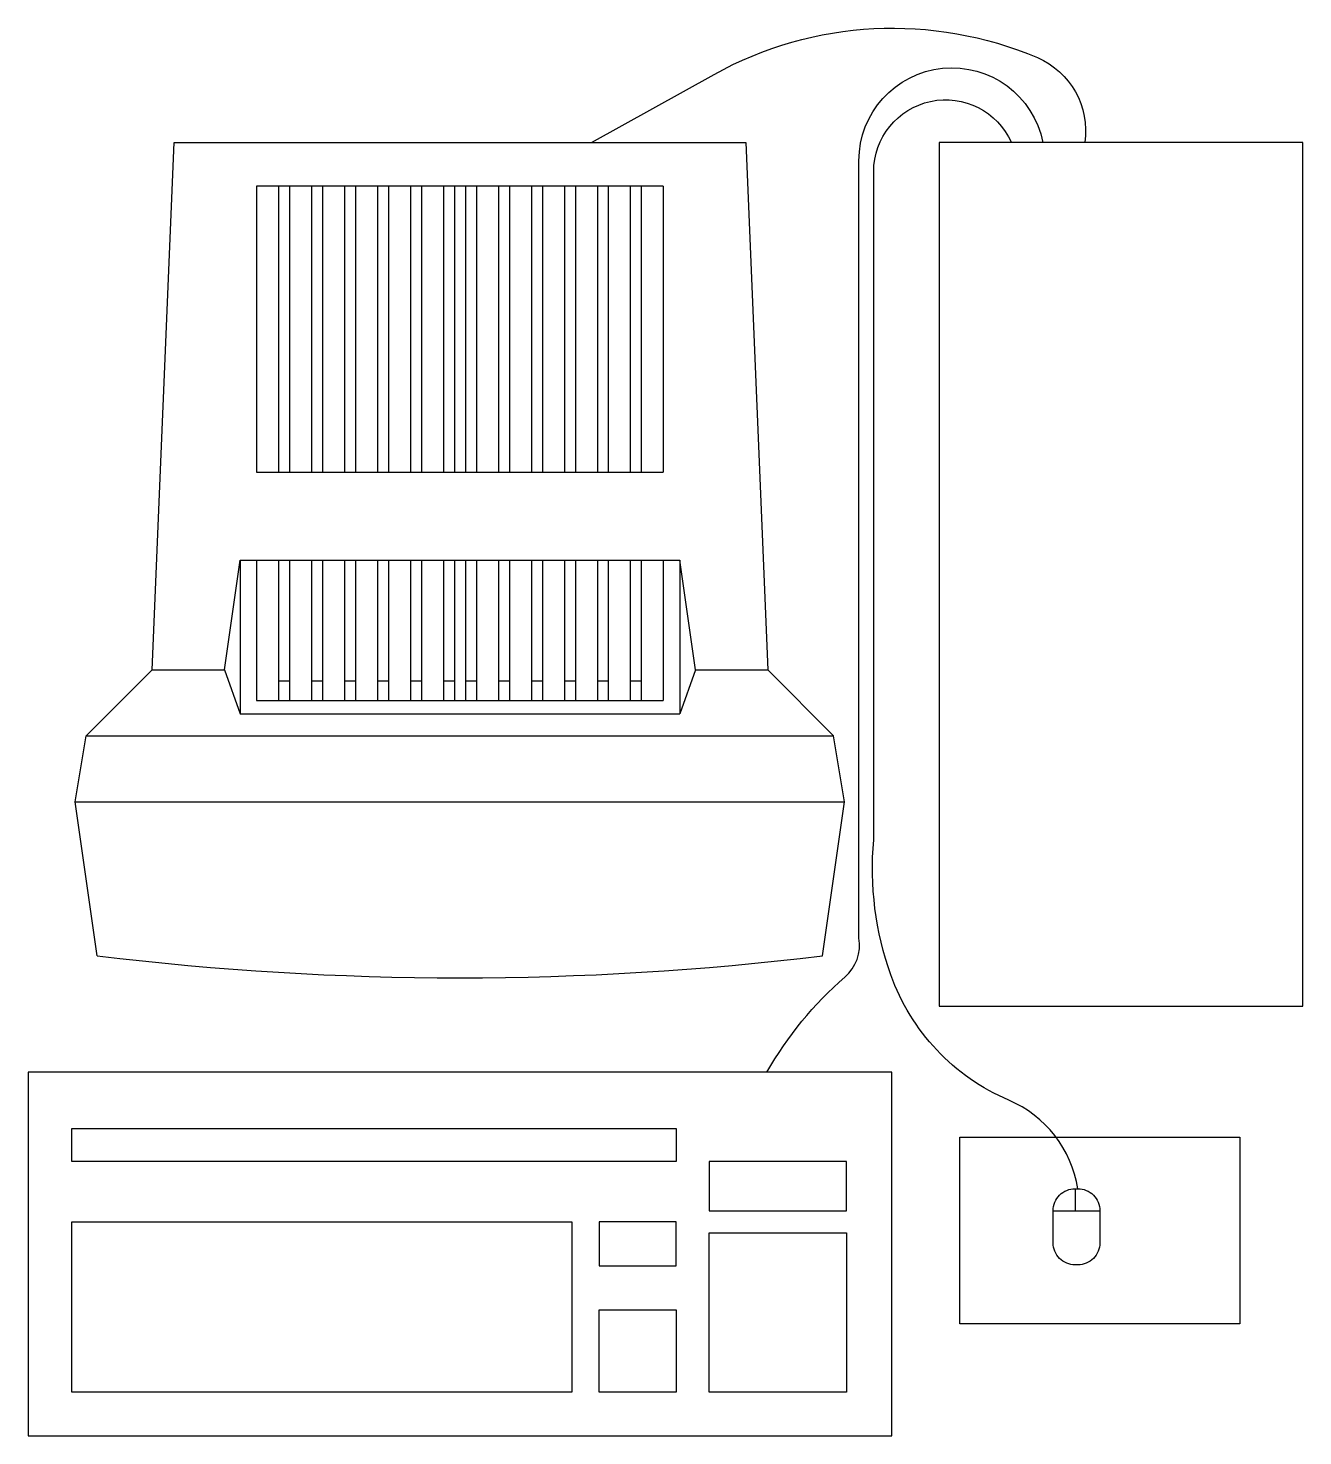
# Model space of a CAD drawing. Header units: millimetres. Extents: x -792.538 to -791.959, y 2680.363 to 2681.004.
import ezdxf

# ---------------------------------------------------------------- set-up
doc = ezdxf.new("R2010")
doc.units = ezdxf.units.MM
doc.header["$LTSCALE"] = 10
doc.layers.add('Móveis_estações', color=2, linetype='Continuous')

msp = doc.modelspace()

# ---------------------------------------------------------------- linework, layer by layer
at = {"layer": 'Móveis_estações', "color": 1}
for p, q in [((-792.482, 2680.71166), (-792.472, 2680.95166)), ((-792.472, 2680.95166), (-792.212, 2680.95166)), ((-792.212, 2680.95166), (-792.202, 2680.71166)), ((-792.12397, 2680.95166), (-792.12397, 2680.55879)), ((-791.95855, 2680.95166), (-792.12397, 2680.95166)), ((-791.95855, 2680.55879), (-791.95855, 2680.95166)), ((-792.4345, 2680.93166), (-792.4345, 2680.80166)), ((-792.2495, 2680.93166), (-792.4345, 2680.93166)), ((-792.4245, 2680.93166), (-792.4245, 2680.80166)), ((-792.4245, 2680.93166), (-792.4245, 2680.80166)), ((-792.4245, 2680.93166), (-792.4245, 2680.80166)), ((-792.4195, 2680.93166), (-792.4195, 2680.80166)), ((-792.4095, 2680.93166), (-792.4095, 2680.80166)), ((-792.4045, 2680.93166), (-792.4045, 2680.80166)), ((-792.3945, 2680.93166), (-792.3945, 2680.80166)), ((-792.3945, 2680.93166), (-792.3945, 2680.80166)), ((-792.3895, 2680.93166), (-792.3895, 2680.80166)), ((-792.3795, 2680.93166), (-792.3795, 2680.80166)), ((-792.3745, 2680.93166), (-792.3745, 2680.80166)), ((-792.3645, 2680.93166), (-792.3645, 2680.80166)), ((-792.3595, 2680.93166), (-792.3595, 2680.80166)), ((-792.3495, 2680.93166), (-792.3495, 2680.80166)), ((-792.3445, 2680.93166), (-792.3445, 2680.80166)), ((-792.3395, 2680.93166), (-792.3395, 2680.80166)), ((-792.3395, 2680.93166), (-792.3395, 2680.80166)), ((-792.3345, 2680.93166), (-792.3345, 2680.80166)), ((-792.3245, 2680.93166), (-792.3245, 2680.80166)), ((-792.3245, 2680.93166), (-792.3245, 2680.80166)), ((-792.3245, 2680.93166), (-792.3245, 2680.80166)), ((-792.3195, 2680.93166), (-792.3195, 2680.80166)), ((-792.3095, 2680.93166), (-792.3095, 2680.80166)), ((-792.3045, 2680.93166), (-792.3045, 2680.80166)), ((-792.2945, 2680.93166), (-792.2945, 2680.80166)), ((-792.2945, 2680.93166), (-792.2945, 2680.80166)), ((-792.2895, 2680.93166), (-792.2895, 2680.80166)), ((-792.2795, 2680.93166), (-792.2795, 2680.80166)), ((-792.2745, 2680.93166), (-792.2745, 2680.80166)), ((-792.2645, 2680.93166), (-792.2645, 2680.80166)), ((-792.2595, 2680.93166), (-792.2595, 2680.80166)), ((-792.2495, 2680.93166), (-792.2495, 2680.80166)), ((-792.4345, 2680.80166), (-792.2495, 2680.80166)), ((-792.44915, 2680.71166), (-792.442, 2680.76166)), ((-792.442, 2680.76166), (-792.242, 2680.76166)), ((-792.442, 2680.76166), (-792.442, 2680.69166)), ((-792.4345, 2680.76166), (-792.4345, 2680.69781)), ((-792.4245, 2680.76166), (-792.4245, 2680.69781)), ((-792.4245, 2680.76166), (-792.4245, 2680.69781)), ((-792.4245, 2680.76166), (-792.4245, 2680.69781)), ((-792.4195, 2680.76166), (-792.4195, 2680.69781)), ((-792.4095, 2680.76166), (-792.4095, 2680.69781)), ((-792.4045, 2680.76166), (-792.4045, 2680.69781)), ((-792.3945, 2680.76166), (-792.3945, 2680.69781)), ((-792.3945, 2680.76166), (-792.3945, 2680.69781)), ((-792.3895, 2680.76166), (-792.3895, 2680.69781)), ((-792.3795, 2680.76166), (-792.3795, 2680.69781)), ((-792.3745, 2680.76166), (-792.3745, 2680.69781)), ((-792.3645, 2680.76166), (-792.3645, 2680.69781)), ((-792.3595, 2680.76166), (-792.3595, 2680.69781)), ((-792.3495, 2680.76166), (-792.3495, 2680.69781)), ((-792.3445, 2680.76166), (-792.3445, 2680.69781)), ((-792.3395, 2680.76166), (-792.3395, 2680.69781)), ((-792.3395, 2680.76166), (-792.3395, 2680.69781)), ((-792.3345, 2680.76166), (-792.3345, 2680.69781)), ((-792.3245, 2680.76166), (-792.3245, 2680.69781)), ((-792.3245, 2680.76166), (-792.3245, 2680.69781)), ((-792.3245, 2680.76166), (-792.3245, 2680.69781)), ((-792.3195, 2680.76166), (-792.3195, 2680.69781)), ((-792.3095, 2680.76166), (-792.3095, 2680.69781)), ((-792.3045, 2680.76166), (-792.3045, 2680.69781)), ((-792.2945, 2680.76166), (-792.2945, 2680.69781)), ((-792.2945, 2680.76166), (-792.2945, 2680.69781)), ((-792.2895, 2680.76166), (-792.2895, 2680.69781)), ((-792.2795, 2680.76166), (-792.2795, 2680.69781)), ((-792.2745, 2680.76166), (-792.2745, 2680.69781)), ((-792.2645, 2680.76166), (-792.2645, 2680.69781)), ((-792.2595, 2680.76166), (-792.2595, 2680.69781)), ((-792.2495, 2680.76166), (-792.2495, 2680.69781)), ((-792.23486, 2680.71166), (-792.242, 2680.76166)), ((-792.242, 2680.76166), (-792.242, 2680.69166)), ((-792.512, 2680.68166), (-792.482, 2680.71166)), ((-792.482, 2680.71166), (-792.44915, 2680.71166)), ((-792.44915, 2680.71166), (-792.442, 2680.69166)), ((-792.23486, 2680.71166), (-792.242, 2680.69166)), ((-792.23486, 2680.71166), (-792.202, 2680.71166)), ((-792.202, 2680.71166), (-792.172, 2680.68166)), ((-792.4245, 2680.70666), (-792.4195, 2680.70666)), ((-792.4095, 2680.70666), (-792.4045, 2680.70666)), ((-792.3945, 2680.70666), (-792.3895, 2680.70666)), ((-792.3795, 2680.70666), (-792.3745, 2680.70666)), ((-792.3645, 2680.70666), (-792.3595, 2680.70666)), ((-792.3495, 2680.70666), (-792.3445, 2680.70666)), ((-792.3395, 2680.70666), (-792.3345, 2680.70666)), ((-792.3245, 2680.70666), (-792.3195, 2680.70666)), ((-792.3095, 2680.70666), (-792.3045, 2680.70666)), ((-792.2945, 2680.70666), (-792.2895, 2680.70666)), ((-792.2795, 2680.70666), (-792.2745, 2680.70666)), ((-792.2645, 2680.70666), (-792.2595, 2680.70666)), ((-792.4345, 2680.69781), (-792.2495, 2680.69781)), ((-792.442, 2680.69166), (-792.242, 2680.69166)), ((-792.517, 2680.65166), (-792.512, 2680.68166)), ((-792.512, 2680.68166), (-792.172, 2680.68166)), ((-792.167, 2680.65166), (-792.172, 2680.68166)), ((-792.517, 2680.65166), (-792.167, 2680.65166)), ((-792.507, 2680.58166), (-792.517, 2680.65166)), ((-792.177, 2680.58166), (-792.167, 2680.65166)), ((-792.12397, 2680.55879), (-791.95855, 2680.55879)), ((-792.53843, 2680.52872), (-792.53843, 2680.36331)), ((-792.14557, 2680.52872), (-792.53843, 2680.52872)), ((-792.14557, 2680.36331), (-792.14557, 2680.52872)), ((-792.06216, 2680.47573), (-792.06216, 2680.46573)), ((-792.07216, 2680.46573), (-792.05091, 2680.46573)), ((-792.53843, 2680.36331), (-792.14557, 2680.36331))]:
    msp.add_line(p, q, dxfattribs=at)
for points in [[(-792.28223, 2680.95166), (-792.22643, 2680.98257, -0.231177), (-792.07934, 2680.99018, -0.341338), (-792.05779, 2680.95166, 0.211681)], [(-792.20234, 2680.52872, -0.08453), (-792.16684, 2680.572, 0.261993), (-792.1605, 2680.58975), (-792.1605, 2680.94329, -0.905023), (-792.07681, 2680.95166, 0.342111)], [(-792.06091, 2680.47573, 0.258452), (-792.09228, 2680.51596, -0.209343), (-792.14595, 2680.57294, -0.10844), (-792.15377, 2680.63439), (-792.15377, 2680.9383, -0.809138), (-792.09116, 2680.95166, -0.043137)]]:
    msp.add_lwpolyline(points, format="xyb", dxfattribs=at)
for points in [[(-792.51863, 2680.48815), (-792.51863, 2680.50314), (-792.24361, 2680.50314), (-792.24361, 2680.48815)], [(-792.11464, 2680.4992), (-791.98719, 2680.4992), (-791.98719, 2680.41428), (-792.11464, 2680.41428)], [(-792.22861, 2680.48815), (-792.22861, 2680.46566), (-792.16611, 2680.46566), (-792.16611, 2680.48815)], [(-792.51863, 2680.38321), (-792.51863, 2680.46067), (-792.29111, 2680.46067), (-792.29111, 2680.38321)], [(-792.27861, 2680.46067), (-792.27861, 2680.44068), (-792.24361, 2680.44068), (-792.24361, 2680.46067)], [(-792.22861, 2680.38321), (-792.22861, 2680.45567), (-792.16611, 2680.45567), (-792.16611, 2680.38321)], [(-792.27861, 2680.38321), (-792.27861, 2680.42069), (-792.24361, 2680.42069), (-792.24361, 2680.38321)]]:
    msp.add_lwpolyline(points, close=True, dxfattribs=at)
msp.add_lwpolyline([(-792.06216, 2680.47573), (-792.06091, 2680.47573, -0.414214), (-792.05091, 2680.46573), (-792.05091, 2680.4511, -0.414214), (-792.06091, 2680.4411), (-792.06216, 2680.4411, -0.414214), (-792.07216, 2680.4511), (-792.07216, 2680.46573, -0.414214)], format="xyb", close=True, dxfattribs=at)
msp.add_arc((-792.342, 2681.93791), 1.36625, 263.06354, 276.93646, dxfattribs=at)

doc.saveas('drawing.dxf')
